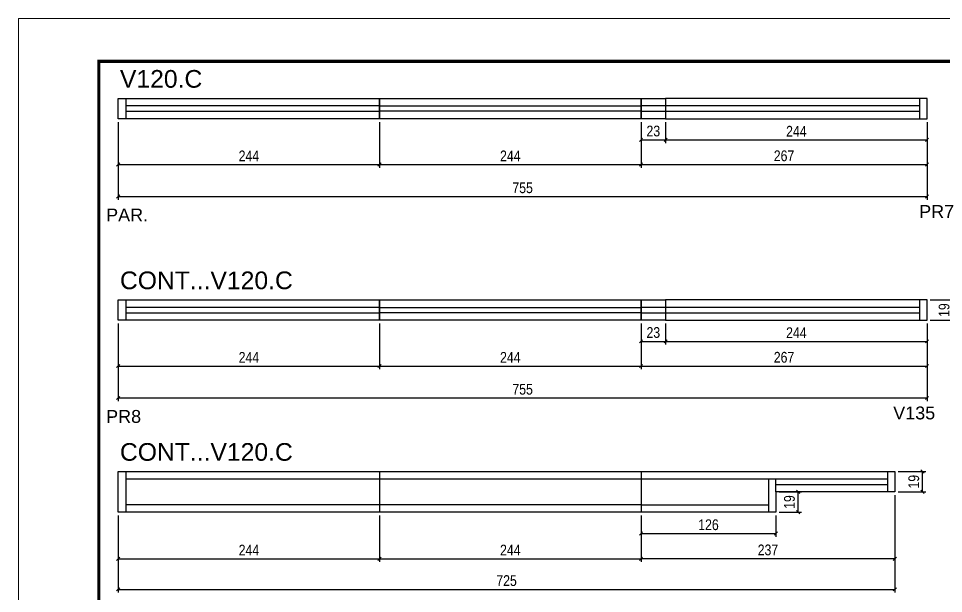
# Model space of a CAD drawing. Extents: x 2815 to 9069, y 548 to 5044.
# Drawn here: x 7584 to 8447, y 3358 to 3895 of the extents above; entities that cross this region are included whole.
import ezdxf

# ---------------------------------------------------------------- set-up
doc = ezdxf.new("R2010")
doc.units = 0
doc.linetypes.add('DASHED', pattern=[0.75, 0.5, -0.25])
for name, color, linetype in [('5', 5, 'Continuous'), ('COTA', 241, 'Continuous'), ('Cotas', 1, 'Continuous'), ('NOMENCLATURA', 7, 'Continuous'), ('Painéis', 200, 'Continuous'), ('SARR_2.2x7', 40, 'Continuous')]:
    doc.layers.add(name, color=color, linetype=linetype)
for name, color, linetype, lineweight in [('Folhas', 255, 'Continuous', 9), ('Romaneio', 3, 'Continuous', 13), ('SARRAFO DE PRESSAO', 251, 'DASHED', 9)]:
    doc.layers.add(name, color=color, linetype=linetype, lineweight=lineweight)
doc.styles.add('COTA TECNICA-50', font='techl___.ttf', dxfattribs={"height": 10})
doc.styles.get("Standard").update_dxf_attribs({"font": 'arial.ttf'})
doc.dimstyles.new('COTA PAINEL-50', dxfattribs={"dimtxt": 10, "dimasz": 3, "dimexe": 3, "dimexo": 3, "dimgap": 3, "dimtad": 1, "dimdec": 1, "dimzin": 12, "dimdsep": 46, "dimtxsty": 'COTA TECNICA-50', "dimblk1": 'OBLIQUE', "dimblk2": 'OBLIQUE', "dimsah": 1, "dimcen": 0.9, "dimclrd": 4, "dimclre": 4, "dimclrt": 240, "dimadec": 1, "dimazin": 3, "dimtfac": 1, "dimtdec": 1, "dimtmove": 0, "dimatfit": 3, "dimfxl": 1, "dimtolj": 1, "dimtzin": 12, "dimarcsym": 0})

# ---------------------------------------------------------------- blocks, each defined once
blk = doc.blocks.new('9999999999')
at = {"layer": 'Folhas'}
blk.add_lwpolyline([(98138.98, 34190.21), (99623.98, 34190.21), (99623.98, 35240.21), (98138.98, 35240.21)], close=True, dxfattribs=at)
at = {"layer": 'Folhas', "color": 30, "const_width": 3}
blk.add_lwpolyline([(98213.98, 34230.21), (99583.98, 34230.21), (99583.98, 35200.21), (98213.98, 35200.21)], close=True, dxfattribs=at)
blk = doc.blocks.new('_Oblique')
at = {"color": 0, "linetype": 'ByBlock', "lineweight": -2}
blk.add_line((-0.5, -0.5), (0.5, 0.5), dxfattribs=at)
blk = doc.blocks.new('*D575')
at = {"layer": 'COTA', "color": 4, "linetype": 'ByBlock', "lineweight": -2, "transparency": 16777216}
for p, q in [((8402.05, 3450.13), (8402.05, 3359.18)), ((7677.05, 3431.15), (7677.05, 3359.18)), ((7677.05, 3362.18), (8402.05, 3362.18))]:
    blk.add_line(p, q, dxfattribs=at)
at = {"layer": 'Defpoints', "color": 0, "linetype": 'ByBlock', "transparency": 16777216}
for p in [(8402.05, 3453.13), (7677.05, 3434.15), (8402.05, 3362.18)]:
    blk.add_point(p, dxfattribs=at)
at = {"layer": 'COTA', "color": 4, "linetype": 'ByBlock', "lineweight": -2, "transparency": 16777216, "xscale": 3, "yscale": 3, "zscale": 3, "rotation": 180}
blk.add_blockref('_Oblique', (7677.05, 3362.18), dxfattribs=at)
at = {"layer": 'COTA', "color": 4, "linetype": 'ByBlock', "lineweight": -2, "transparency": 16777216, "xscale": 3, "yscale": 3, "zscale": 3}
blk.add_blockref('_Oblique', (8402.05, 3362.18), dxfattribs=at)
at = {"layer": 'COTA', "color": 240, "linetype": 'ByBlock', "transparency": 16777216, "insert": (8039.55, 3370.29), "char_height": 10, "attachment_point": 5, "style": 'COTA TECNICA-50'}
blk.add_mtext('\\A1;725', dxfattribs=at)
blk = doc.blocks.new('*D515')
at = {"layer": 'COTA', "color": 4, "linetype": 'ByBlock', "lineweight": -2, "transparency": 16777216}
for p, q in [((7677.05, 3610.29), (7677.05, 3567.59)), ((7921.05, 3610.29), (7921.05, 3567.59)), ((7677.05, 3570.59), (7921.05, 3570.59))]:
    blk.add_line(p, q, dxfattribs=at)
at = {"layer": 'Defpoints', "color": 0, "linetype": 'ByBlock', "transparency": 16777216}
for p in [(7677.05, 3613.29), (7921.05, 3613.29), (7921.05, 3570.59)]:
    blk.add_point(p, dxfattribs=at)
at = {"layer": 'COTA', "color": 4, "linetype": 'ByBlock', "lineweight": -2, "transparency": 16777216, "xscale": 3, "yscale": 3, "zscale": 3, "rotation": 180}
blk.add_blockref('_Oblique', (7677.05, 3570.59), dxfattribs=at)
at = {"layer": 'COTA', "color": 4, "linetype": 'ByBlock', "lineweight": -2, "transparency": 16777216, "xscale": 3, "yscale": 3, "zscale": 3}
blk.add_blockref('_Oblique', (7921.05, 3570.59), dxfattribs=at)
at = {"layer": 'COTA', "color": 240, "linetype": 'ByBlock', "transparency": 16777216, "insert": (7799.05, 3578.66), "char_height": 10, "attachment_point": 5, "style": 'COTA TECNICA-50'}
blk.add_mtext('\\A1;244', dxfattribs=at)
blk = doc.blocks.new('*D516')
at = {"layer": 'COTA', "color": 4, "linetype": 'ByBlock', "lineweight": -2, "transparency": 16777216}
for p, q in [((7921.05, 3610.29), (7921.05, 3567.59)), ((8165.05, 3610.29), (8165.05, 3567.59)), ((7921.05, 3570.59), (8165.05, 3570.59))]:
    blk.add_line(p, q, dxfattribs=at)
at = {"layer": 'Defpoints', "color": 0, "linetype": 'ByBlock', "transparency": 16777216}
for p in [(7921.05, 3613.29), (8165.05, 3613.29), (8165.05, 3570.59)]:
    blk.add_point(p, dxfattribs=at)
at = {"layer": 'COTA', "color": 4, "linetype": 'ByBlock', "lineweight": -2, "transparency": 16777216, "xscale": 3, "yscale": 3, "zscale": 3, "rotation": 180}
blk.add_blockref('_Oblique', (7921.05, 3570.59), dxfattribs=at)
at = {"layer": 'COTA', "color": 4, "linetype": 'ByBlock', "lineweight": -2, "transparency": 16777216, "xscale": 3, "yscale": 3, "zscale": 3}
blk.add_blockref('_Oblique', (8165.05, 3570.59), dxfattribs=at)
at = {"layer": 'COTA', "color": 240, "linetype": 'ByBlock', "transparency": 16777216, "insert": (8043.05, 3578.66), "char_height": 10, "attachment_point": 5, "style": 'COTA TECNICA-50'}
blk.add_mtext('\\A1;244', dxfattribs=at)
blk = doc.blocks.new('*D517')
at = {"layer": 'COTA', "color": 4, "linetype": 'ByBlock', "lineweight": -2, "transparency": 16777216}
for p, q in [((8165.05, 3610.29), (8165.05, 3567.59)), ((8432.05, 3610.29), (8432.05, 3567.59)), ((8165.05, 3570.59), (8432.05, 3570.59))]:
    blk.add_line(p, q, dxfattribs=at)
at = {"layer": 'Defpoints', "color": 0, "linetype": 'ByBlock', "transparency": 16777216}
for p in [(8165.05, 3613.29), (8432.05, 3613.29), (8432.05, 3570.59)]:
    blk.add_point(p, dxfattribs=at)
at = {"layer": 'COTA', "color": 4, "linetype": 'ByBlock', "lineweight": -2, "transparency": 16777216, "xscale": 3, "yscale": 3, "zscale": 3, "rotation": 180}
blk.add_blockref('_Oblique', (8165.05, 3570.59), dxfattribs=at)
at = {"layer": 'COTA', "color": 4, "linetype": 'ByBlock', "lineweight": -2, "transparency": 16777216, "xscale": 3, "yscale": 3, "zscale": 3}
blk.add_blockref('_Oblique', (8432.05, 3570.59), dxfattribs=at)
at = {"layer": 'COTA', "color": 240, "linetype": 'ByBlock', "transparency": 16777216, "insert": (8298.55, 3578.69), "char_height": 10, "attachment_point": 5, "style": 'COTA TECNICA-50'}
blk.add_mtext('\\A1;267', dxfattribs=at)
blk = doc.blocks.new('*D518')
at = {"layer": 'COTA', "color": 4, "linetype": 'ByBlock', "lineweight": -2, "transparency": 16777216}
for p, q in [((8165.05, 3610.29), (8165.05, 3590.61)), ((8188.05, 3610.29), (8188.05, 3590.61)), ((8165.05, 3593.61), (8188.05, 3593.61))]:
    blk.add_line(p, q, dxfattribs=at)
at = {"layer": 'Defpoints', "color": 0, "linetype": 'ByBlock', "transparency": 16777216}
for p in [(8165.05, 3613.29), (8188.05, 3613.29), (8188.05, 3593.61)]:
    blk.add_point(p, dxfattribs=at)
at = {"layer": 'COTA', "color": 4, "linetype": 'ByBlock', "lineweight": -2, "transparency": 16777216, "xscale": 3, "yscale": 3, "zscale": 3}
for p, rotation in [((8165.05, 3593.61), 180.0003861496931), ((8188.05, 3593.61), 0.0003861496930601066)]:
    blk.add_blockref('_Oblique', p, dxfattribs=dict(at, rotation=rotation))
at = {"layer": 'COTA', "color": 240, "linetype": 'ByBlock', "transparency": 16777216, "insert": (8176.55, 3601.83), "char_height": 10, "attachment_point": 5, "rotation": 0.00039, "style": 'COTA TECNICA-50'}
blk.add_mtext('\\A1;23', dxfattribs=at)
blk = doc.blocks.new('*D519')
at = {"layer": 'COTA', "color": 4, "linetype": 'ByBlock', "lineweight": -2, "transparency": 16777216}
for p, q in [((8188.05, 3610.29), (8188.05, 3590.61)), ((8432.05, 3610.29), (8432.05, 3590.61)), ((8188.05, 3593.61), (8432.05, 3593.61))]:
    blk.add_line(p, q, dxfattribs=at)
at = {"layer": 'Defpoints', "color": 0, "linetype": 'ByBlock', "transparency": 16777216}
for p in [(8188.05, 3613.29), (8432.05, 3613.29), (8432.05, 3593.61)]:
    blk.add_point(p, dxfattribs=at)
at = {"layer": 'COTA', "color": 4, "linetype": 'ByBlock', "lineweight": -2, "transparency": 16777216, "xscale": 3, "yscale": 3, "zscale": 3, "rotation": 180}
blk.add_blockref('_Oblique', (8188.05, 3593.61), dxfattribs=at)
at = {"layer": 'COTA', "color": 4, "linetype": 'ByBlock', "lineweight": -2, "transparency": 16777216, "xscale": 3, "yscale": 3, "zscale": 3}
blk.add_blockref('_Oblique', (8432.05, 3593.61), dxfattribs=at)
at = {"layer": 'COTA', "color": 240, "linetype": 'ByBlock', "transparency": 16777216, "insert": (8310.05, 3601.69), "char_height": 10, "attachment_point": 5, "style": 'COTA TECNICA-50'}
blk.add_mtext('\\A1;244', dxfattribs=at)
blk = doc.blocks.new('*D520')
at = {"layer": 'COTA', "color": 4, "linetype": 'ByBlock', "lineweight": -2, "transparency": 16777216}
for p, q in [((8435.05, 3632.29), (8459.07, 3632.29)), ((8456.07, 3632.29), (8456.07, 3613.29)), ((8435.05, 3613.29), (8459.07, 3613.29))]:
    blk.add_line(p, q, dxfattribs=at)
at = {"layer": 'Defpoints', "color": 0, "linetype": 'ByBlock', "transparency": 16777216}
for p in [(8432.05, 3632.29), (8432.05, 3613.29), (8456.07, 3613.29)]:
    blk.add_point(p, dxfattribs=at)
at = {"layer": 'COTA', "color": 4, "linetype": 'ByBlock', "lineweight": -2, "transparency": 16777216, "xscale": 3, "yscale": 3, "zscale": 3}
for p, rotation in [((8456.07, 3632.29), 90), ((8456.07, 3613.29), 270)]:
    blk.add_blockref('_Oblique', p, dxfattribs=dict(at, rotation=rotation))
at = {"layer": 'COTA', "color": 240, "linetype": 'ByBlock', "transparency": 16777216, "insert": (8447.98, 3622.79), "char_height": 10, "attachment_point": 5, "rotation": 90, "style": 'COTA TECNICA-50'}
blk.add_mtext('\\A1;19', dxfattribs=at)
blk = doc.blocks.new('*D521')
at = {"layer": 'Defpoints', "color": 0, "linetype": 'ByBlock', "transparency": 16777216}
for p in [(7677.05, 3613.29), (8432.05, 3613.29), (8432.05, 3540.76)]:
    blk.add_point(p, dxfattribs=at)
at = {"layer": 'Romaneio', "color": 4, "linetype": 'ByBlock', "lineweight": -2, "transparency": 16777216}
for p, q in [((7677.05, 3610.29), (7677.05, 3537.76)), ((8432.05, 3610.29), (8432.05, 3537.76)), ((7677.05, 3540.76), (8432.05, 3540.76))]:
    blk.add_line(p, q, dxfattribs=at)
at = {"layer": 'Romaneio', "color": 4, "linetype": 'ByBlock', "lineweight": -2, "transparency": 16777216, "xscale": 3, "yscale": 3, "zscale": 3, "rotation": 180}
blk.add_blockref('_Oblique', (7677.05, 3540.76), dxfattribs=at)
at = {"layer": 'Romaneio', "color": 4, "linetype": 'ByBlock', "lineweight": -2, "transparency": 16777216, "xscale": 3, "yscale": 3, "zscale": 3}
blk.add_blockref('_Oblique', (8432.05, 3540.76), dxfattribs=at)
at = {"layer": 'Romaneio', "color": 240, "linetype": 'ByBlock', "transparency": 16777216, "insert": (8054.55, 3548.87), "char_height": 10, "attachment_point": 5, "style": 'COTA TECNICA-50'}
blk.add_mtext('\\A1;755', dxfattribs=at)
blk = doc.blocks.new('*D522')
at = {"layer": 'Defpoints', "color": 0, "linetype": 'ByBlock', "transparency": 16777216}
for p in [(8291.05, 3453.13), (8311.71, 3453.13), (8291.05, 3434.15)]:
    blk.add_point(p, dxfattribs=at)
at = {"layer": 'Romaneio', "color": 4, "linetype": 'ByBlock', "lineweight": -2, "transparency": 16777216}
for p, q in [((8294.05, 3453.13), (8314.71, 3453.13)), ((8311.71, 3434.15), (8311.71, 3453.13)), ((8294.05, 3434.15), (8314.71, 3434.15))]:
    blk.add_line(p, q, dxfattribs=at)
at = {"layer": 'Romaneio', "color": 4, "linetype": 'ByBlock', "lineweight": -2, "transparency": 16777216, "xscale": 3, "yscale": 3, "zscale": 3}
for p, rotation in [((8311.71, 3453.13), 90), ((8311.71, 3434.15), 270)]:
    blk.add_blockref('_Oblique', p, dxfattribs=dict(at, rotation=rotation))
at = {"layer": 'Romaneio', "color": 240, "linetype": 'ByBlock', "transparency": 16777216, "insert": (8303.62, 3443.64), "char_height": 10, "attachment_point": 5, "rotation": 90, "style": 'COTA TECNICA-50'}
blk.add_mtext('\\A1;19', dxfattribs=at)
blk = doc.blocks.new('*D523')
at = {"layer": 'Defpoints', "color": 0, "linetype": 'ByBlock', "transparency": 16777216}
for p in [(8402.05, 3472.13), (8427.79, 3472.13), (8402.05, 3453.13)]:
    blk.add_point(p, dxfattribs=at)
at = {"layer": 'Romaneio', "color": 4, "linetype": 'ByBlock', "lineweight": -2, "transparency": 16777216}
for p, q in [((8405.05, 3472.13), (8430.79, 3472.13)), ((8427.79, 3453.13), (8427.79, 3472.13)), ((8405.05, 3453.13), (8430.79, 3453.13))]:
    blk.add_line(p, q, dxfattribs=at)
at = {"layer": 'Romaneio', "color": 4, "linetype": 'ByBlock', "lineweight": -2, "transparency": 16777216, "xscale": 3, "yscale": 3, "zscale": 3}
for p, rotation in [((8427.79, 3472.13), 90), ((8427.79, 3453.13), 270)]:
    blk.add_blockref('_Oblique', p, dxfattribs=dict(at, rotation=rotation))
at = {"layer": 'Romaneio', "color": 240, "linetype": 'ByBlock', "transparency": 16777216, "insert": (8419.7, 3462.63), "char_height": 10, "attachment_point": 5, "rotation": 90, "style": 'COTA TECNICA-50'}
blk.add_mtext('\\A1;19', dxfattribs=at)
blk = doc.blocks.new('*D475')
at = {"layer": 'Cotas', "color": 4, "linetype": 'ByBlock', "lineweight": -2, "transparency": 16777216}
for p, q in [((7677.05, 3431.15), (7677.05, 3387.7)), ((7921.05, 3431.15), (7921.05, 3387.7)), ((7677.05, 3390.7), (7921.05, 3390.7))]:
    blk.add_line(p, q, dxfattribs=at)
at = {"layer": 'Defpoints', "color": 0, "linetype": 'ByBlock', "transparency": 16777216}
for p in [(7677.05, 3434.15), (7921.05, 3434.15), (7921.05, 3390.7)]:
    blk.add_point(p, dxfattribs=at)
at = {"layer": 'Cotas', "color": 4, "linetype": 'ByBlock', "lineweight": -2, "transparency": 16777216, "xscale": 3, "yscale": 3, "zscale": 3, "rotation": 180}
blk.add_blockref('_Oblique', (7677.05, 3390.7), dxfattribs=at)
at = {"layer": 'Cotas', "color": 4, "linetype": 'ByBlock', "lineweight": -2, "transparency": 16777216, "xscale": 3, "yscale": 3, "zscale": 3}
blk.add_blockref('_Oblique', (7921.05, 3390.7), dxfattribs=at)
at = {"layer": 'Cotas', "color": 240, "linetype": 'ByBlock', "transparency": 16777216, "insert": (7799.05, 3398.78), "char_height": 10, "attachment_point": 5, "style": 'COTA TECNICA-50'}
blk.add_mtext('\\A1;244', dxfattribs=at)
blk = doc.blocks.new('*D476')
at = {"layer": 'Cotas', "color": 4, "linetype": 'ByBlock', "lineweight": -2, "transparency": 16777216}
for p, q in [((7921.05, 3431.15), (7921.05, 3387.7)), ((8165.05, 3431.15), (8165.05, 3387.7)), ((7921.05, 3390.7), (8165.05, 3390.7))]:
    blk.add_line(p, q, dxfattribs=at)
at = {"layer": 'Defpoints', "color": 0, "linetype": 'ByBlock', "transparency": 16777216}
for p in [(7921.05, 3434.15), (8165.05, 3434.15), (8165.05, 3390.7)]:
    blk.add_point(p, dxfattribs=at)
at = {"layer": 'Cotas', "color": 4, "linetype": 'ByBlock', "lineweight": -2, "transparency": 16777216, "xscale": 3, "yscale": 3, "zscale": 3, "rotation": 180}
blk.add_blockref('_Oblique', (7921.05, 3390.7), dxfattribs=at)
at = {"layer": 'Cotas', "color": 4, "linetype": 'ByBlock', "lineweight": -2, "transparency": 16777216, "xscale": 3, "yscale": 3, "zscale": 3}
blk.add_blockref('_Oblique', (8165.05, 3390.7), dxfattribs=at)
at = {"layer": 'Cotas', "color": 240, "linetype": 'ByBlock', "transparency": 16777216, "insert": (8043.05, 3398.78), "char_height": 10, "attachment_point": 5, "style": 'COTA TECNICA-50'}
blk.add_mtext('\\A1;244', dxfattribs=at)
blk = doc.blocks.new('*D142')
at = {"layer": 'Cotas', "color": 4, "linetype": 'ByBlock', "lineweight": -2, "transparency": 16777216}
for p, q in [((8402.05, 3450.13), (8402.05, 3387.7)), ((8165.05, 3431.15), (8165.05, 3387.7)), ((8402.05, 3390.7), (8165.05, 3390.7))]:
    blk.add_line(p, q, dxfattribs=at)
at = {"layer": 'Defpoints', "color": 0, "linetype": 'ByBlock', "transparency": 16777216}
for p in [(8402.05, 3453.13), (8165.05, 3434.15), (8165.05, 3390.7)]:
    blk.add_point(p, dxfattribs=at)
at = {"layer": 'Cotas', "color": 4, "linetype": 'ByBlock', "lineweight": -2, "transparency": 16777216, "xscale": 3, "yscale": 3, "zscale": 3, "rotation": 180}
blk.add_blockref('_Oblique', (8165.05, 3390.7), dxfattribs=at)
at = {"layer": 'Cotas', "color": 4, "linetype": 'ByBlock', "lineweight": -2, "transparency": 16777216, "xscale": 3, "yscale": 3, "zscale": 3}
blk.add_blockref('_Oblique', (8402.05, 3390.7), dxfattribs=at)
at = {"layer": 'Cotas', "color": 240, "linetype": 'ByBlock', "transparency": 16777216, "insert": (8283.55, 3398.92), "char_height": 10, "attachment_point": 5, "style": 'COTA TECNICA-50'}
blk.add_mtext('\\A1;237', dxfattribs=at)
blk = doc.blocks.new('*D135')
at = {"layer": 'Cotas', "color": 4, "linetype": 'ByBlock', "lineweight": -2, "transparency": 16777216}
for p, q in [((8165.05, 3431.15), (8165.05, 3411.29)), ((8291.05, 3431.15), (8291.05, 3411.29)), ((8165.05, 3414.29), (8291.05, 3414.29))]:
    blk.add_line(p, q, dxfattribs=at)
at = {"layer": 'Defpoints', "color": 0, "linetype": 'ByBlock', "transparency": 16777216}
for p in [(8165.05, 3434.15), (8291.05, 3434.15), (8291.05, 3414.29)]:
    blk.add_point(p, dxfattribs=at)
at = {"layer": 'Cotas', "color": 4, "linetype": 'ByBlock', "lineweight": -2, "transparency": 16777216, "xscale": 3, "yscale": 3, "zscale": 3, "rotation": 180}
blk.add_blockref('_Oblique', (8165.05, 3414.29), dxfattribs=at)
at = {"layer": 'Cotas', "color": 4, "linetype": 'ByBlock', "lineweight": -2, "transparency": 16777216, "xscale": 3, "yscale": 3, "zscale": 3}
blk.add_blockref('_Oblique', (8291.05, 3414.29), dxfattribs=at)
at = {"layer": 'Cotas', "color": 240, "linetype": 'ByBlock', "transparency": 16777216, "insert": (8228.05, 3422.4), "char_height": 10, "attachment_point": 5, "style": 'COTA TECNICA-50'}
blk.add_mtext('\\A1;126', dxfattribs=at)
blk = doc.blocks.new('*D422')
at = {"layer": 'COTA', "color": 4, "linetype": 'ByBlock', "lineweight": -2, "transparency": 16777216}
for p, q in [((7677.05, 3798.32), (7677.05, 3755.62)), ((7921.05, 3798.32), (7921.05, 3755.62)), ((7677.05, 3758.62), (7921.05, 3758.62))]:
    blk.add_line(p, q, dxfattribs=at)
at = {"layer": 'Defpoints', "color": 0, "linetype": 'ByBlock', "transparency": 16777216}
for p in [(7677.05, 3801.32), (7921.05, 3801.32), (7921.05, 3758.62)]:
    blk.add_point(p, dxfattribs=at)
at = {"layer": 'COTA', "color": 4, "linetype": 'ByBlock', "lineweight": -2, "transparency": 16777216, "xscale": 3, "yscale": 3, "zscale": 3, "rotation": 180}
blk.add_blockref('_Oblique', (7677.05, 3758.62), dxfattribs=at)
at = {"layer": 'COTA', "color": 4, "linetype": 'ByBlock', "lineweight": -2, "transparency": 16777216, "xscale": 3, "yscale": 3, "zscale": 3}
blk.add_blockref('_Oblique', (7921.05, 3758.62), dxfattribs=at)
at = {"layer": 'COTA', "color": 240, "linetype": 'ByBlock', "transparency": 16777216, "insert": (7799.05, 3766.69), "char_height": 10, "attachment_point": 5, "style": 'COTA TECNICA-50'}
blk.add_mtext('\\A1;244', dxfattribs=at)
blk = doc.blocks.new('*D423')
at = {"layer": 'COTA', "color": 4, "linetype": 'ByBlock', "lineweight": -2, "transparency": 16777216}
for p, q in [((7921.05, 3798.32), (7921.05, 3755.62)), ((8165.05, 3798.32), (8165.05, 3755.62)), ((7921.05, 3758.62), (8165.05, 3758.62))]:
    blk.add_line(p, q, dxfattribs=at)
at = {"layer": 'Defpoints', "color": 0, "linetype": 'ByBlock', "transparency": 16777216}
for p in [(7921.05, 3801.32), (8165.05, 3801.32), (8165.05, 3758.62)]:
    blk.add_point(p, dxfattribs=at)
at = {"layer": 'COTA', "color": 4, "linetype": 'ByBlock', "lineweight": -2, "transparency": 16777216, "xscale": 3, "yscale": 3, "zscale": 3, "rotation": 180}
blk.add_blockref('_Oblique', (7921.05, 3758.62), dxfattribs=at)
at = {"layer": 'COTA', "color": 4, "linetype": 'ByBlock', "lineweight": -2, "transparency": 16777216, "xscale": 3, "yscale": 3, "zscale": 3}
blk.add_blockref('_Oblique', (8165.05, 3758.62), dxfattribs=at)
at = {"layer": 'COTA', "color": 240, "linetype": 'ByBlock', "transparency": 16777216, "insert": (8043.05, 3766.69), "char_height": 10, "attachment_point": 5, "style": 'COTA TECNICA-50'}
blk.add_mtext('\\A1;244', dxfattribs=at)
blk = doc.blocks.new('*D424')
at = {"layer": 'COTA', "color": 4, "linetype": 'ByBlock', "lineweight": -2, "transparency": 16777216}
for p, q in [((8165.05, 3798.32), (8165.05, 3755.62)), ((8432.05, 3798.32), (8432.05, 3755.62)), ((8165.05, 3758.62), (8432.05, 3758.62))]:
    blk.add_line(p, q, dxfattribs=at)
at = {"layer": 'Defpoints', "color": 0, "linetype": 'ByBlock', "transparency": 16777216}
for p in [(8165.05, 3801.32), (8432.05, 3801.32), (8432.05, 3758.62)]:
    blk.add_point(p, dxfattribs=at)
at = {"layer": 'COTA', "color": 4, "linetype": 'ByBlock', "lineweight": -2, "transparency": 16777216, "xscale": 3, "yscale": 3, "zscale": 3, "rotation": 180}
blk.add_blockref('_Oblique', (8165.05, 3758.62), dxfattribs=at)
at = {"layer": 'COTA', "color": 4, "linetype": 'ByBlock', "lineweight": -2, "transparency": 16777216, "xscale": 3, "yscale": 3, "zscale": 3}
blk.add_blockref('_Oblique', (8432.05, 3758.62), dxfattribs=at)
at = {"layer": 'COTA', "color": 240, "linetype": 'ByBlock', "transparency": 16777216, "insert": (8298.55, 3766.72), "char_height": 10, "attachment_point": 5, "style": 'COTA TECNICA-50'}
blk.add_mtext('\\A1;267', dxfattribs=at)
blk = doc.blocks.new('*D425')
at = {"layer": 'COTA', "color": 4, "linetype": 'ByBlock', "lineweight": -2, "transparency": 16777216}
for p, q in [((8165.05, 3798.32), (8165.05, 3778.64)), ((8188.05, 3798.32), (8188.05, 3778.64)), ((8165.05, 3781.64), (8188.05, 3781.64))]:
    blk.add_line(p, q, dxfattribs=at)
at = {"layer": 'Defpoints', "color": 0, "linetype": 'ByBlock', "transparency": 16777216}
for p in [(8165.05, 3801.32), (8188.05, 3801.32), (8188.05, 3781.64)]:
    blk.add_point(p, dxfattribs=at)
at = {"layer": 'COTA', "color": 4, "linetype": 'ByBlock', "lineweight": -2, "transparency": 16777216, "xscale": 3, "yscale": 3, "zscale": 3}
for p, rotation in [((8165.05, 3781.64), 180.0003861496931), ((8188.05, 3781.64), 0.0003861496930601066)]:
    blk.add_blockref('_Oblique', p, dxfattribs=dict(at, rotation=rotation))
at = {"layer": 'COTA', "color": 240, "linetype": 'ByBlock', "transparency": 16777216, "insert": (8176.55, 3789.86), "char_height": 10, "attachment_point": 5, "rotation": 0.00039, "style": 'COTA TECNICA-50'}
blk.add_mtext('\\A1;23', dxfattribs=at)
blk = doc.blocks.new('*D426')
at = {"layer": 'COTA', "color": 4, "linetype": 'ByBlock', "lineweight": -2, "transparency": 16777216}
for p, q in [((8188.05, 3798.32), (8188.05, 3778.64)), ((8432.05, 3798.32), (8432.05, 3778.64)), ((8188.05, 3781.64), (8432.05, 3781.64))]:
    blk.add_line(p, q, dxfattribs=at)
at = {"layer": 'Defpoints', "color": 0, "linetype": 'ByBlock', "transparency": 16777216}
for p in [(8188.05, 3801.32), (8432.05, 3801.32), (8432.05, 3781.64)]:
    blk.add_point(p, dxfattribs=at)
at = {"layer": 'COTA', "color": 4, "linetype": 'ByBlock', "lineweight": -2, "transparency": 16777216, "xscale": 3, "yscale": 3, "zscale": 3, "rotation": 180}
blk.add_blockref('_Oblique', (8188.05, 3781.64), dxfattribs=at)
at = {"layer": 'COTA', "color": 4, "linetype": 'ByBlock', "lineweight": -2, "transparency": 16777216, "xscale": 3, "yscale": 3, "zscale": 3}
blk.add_blockref('_Oblique', (8432.05, 3781.64), dxfattribs=at)
at = {"layer": 'COTA', "color": 240, "linetype": 'ByBlock', "transparency": 16777216, "insert": (8310.05, 3789.71), "char_height": 10, "attachment_point": 5, "style": 'COTA TECNICA-50'}
blk.add_mtext('\\A1;244', dxfattribs=at)
blk = doc.blocks.new('*D427')
at = {"layer": 'Defpoints', "color": 0, "linetype": 'ByBlock', "transparency": 16777216}
for p in [(7677.05, 3801.32), (8432.05, 3801.32), (8432.05, 3728.78)]:
    blk.add_point(p, dxfattribs=at)
at = {"layer": 'Romaneio', "color": 4, "linetype": 'ByBlock', "lineweight": -2, "transparency": 16777216}
for p, q in [((7677.05, 3798.32), (7677.05, 3725.78)), ((8432.05, 3798.32), (8432.05, 3725.78)), ((7677.05, 3728.78), (8432.05, 3728.78))]:
    blk.add_line(p, q, dxfattribs=at)
at = {"layer": 'Romaneio', "color": 4, "linetype": 'ByBlock', "lineweight": -2, "transparency": 16777216, "xscale": 3, "yscale": 3, "zscale": 3, "rotation": 180}
blk.add_blockref('_Oblique', (7677.05, 3728.78), dxfattribs=at)
at = {"layer": 'Romaneio', "color": 4, "linetype": 'ByBlock', "lineweight": -2, "transparency": 16777216, "xscale": 3, "yscale": 3, "zscale": 3}
blk.add_blockref('_Oblique', (8432.05, 3728.78), dxfattribs=at)
at = {"layer": 'Romaneio', "color": 240, "linetype": 'ByBlock', "transparency": 16777216, "insert": (8054.55, 3736.89), "char_height": 10, "attachment_point": 5, "style": 'COTA TECNICA-50'}
blk.add_mtext('\\A1;755', dxfattribs=at)

msp = doc.modelspace()

# ---------------------------------------------------------------- linework, layer by layer
at = {"layer": 'Painéis', "linetype": 'Continuous'}
for p, q in [((7921.05, 3472.13), (7921.05, 3434.15)), ((8165.05, 3472.13), (8165.05, 3434.15))]:
    msp.add_line(p, q, dxfattribs=at)
for points in [[(7677.05, 3820.32), (7921.05, 3820.32), (7921.05, 3801.32), (7677.05, 3801.32)], [(7921.05, 3820.32), (8165.05, 3820.32), (8165.05, 3801.32), (7921.05, 3801.32)], [(8165.05, 3820.32), (8188.05, 3820.32), (8188.05, 3801.32), (8165.05, 3801.32)], [(8188.05, 3801.32), (8432.05, 3801.32), (8432.05, 3820.32), (8188.05, 3820.32)], [(7677.05, 3632.29), (7921.05, 3632.29), (7921.05, 3613.29), (7677.05, 3613.29)], [(7921.05, 3632.29), (8165.05, 3632.29), (8165.05, 3613.29), (7921.05, 3613.29)], [(8165.05, 3632.29), (8188.05, 3632.29), (8188.05, 3613.29), (8165.05, 3613.29)], [(8188.05, 3613.29), (8432.05, 3613.29), (8432.05, 3632.29), (8188.05, 3632.29)]]:
    msp.add_lwpolyline(points, close=True, dxfattribs=at)
msp.add_lwpolyline([(7677.05, 3472.13), (8402.05, 3472.13), (8402.05, 3453.13), (8291.05, 3453.13), (8291.05, 3434.15), (7677.05, 3434.15), (7677.05, 3472.13)], dxfattribs=at)
at = {"layer": 'SARR_2.2x7', "linetype": 'Continuous'}
for p, q in [((7684.05, 3820.32), (7684.05, 3801.32)), ((8425.05, 3820.32), (8425.05, 3801.32)), ((7921.05, 3813.32), (7684.05, 3813.32)), ((7684.05, 3808.32), (7921.05, 3808.32)), ((7921.05, 3813.32), (8165.05, 3813.32)), ((8165.05, 3808.32), (7921.05, 3808.32)), ((8425.05, 3813.32), (8165.05, 3813.32)), ((8165.05, 3808.32), (8425.05, 3808.32)), ((7684.05, 3632.29), (7684.05, 3613.29)), ((8425.05, 3632.29), (8425.05, 3613.29)), ((7921.05, 3625.29), (7684.05, 3625.29)), ((7684.05, 3620.29), (7921.05, 3620.29)), ((7921.05, 3625.29), (8165.05, 3625.29)), ((8165.05, 3620.29), (7921.05, 3620.29)), ((8425.05, 3625.29), (8165.05, 3625.29)), ((8165.05, 3620.29), (8425.05, 3620.29)), ((7684.05, 3472.13), (7684.05, 3434.15)), ((8395.05, 3472.13), (8395.05, 3453.13)), ((7921.05, 3465.13), (7684.05, 3465.13)), ((8165.05, 3465.13), (7921.05, 3465.13)), ((8395.05, 3465.13), (8165.05, 3465.13)), ((8284.05, 3465.13), (8284.05, 3434.15)), ((8291.05, 3453.13), (8291.05, 3465.13)), ((8291.05, 3460.13), (8395.05, 3460.13)), ((7921.05, 3441.15), (7684.05, 3441.15)), ((8165.05, 3441.15), (7921.05, 3441.15)), ((8165.05, 3441.15), (8284.05, 3441.15))]:
    msp.add_line(p, q, dxfattribs=at)

# ---------------------------------------------------------------- block references
at = {"layer": 'SARRAFO DE PRESSAO', "color": 6, "linetype": 'ByBlock'}
msp.add_blockref('9999999999', (-90554.99, -31345.27), dxfattribs=at)

# ---------------------------------------------------------------- texts
at = {"layer": '5', "linetype": 'Continuous'}
for s, p in [('PAR.', (7665.81, 3705.58)), ('PR7', (8424.71, 3708.83)), ('V135', (8400.47, 3520.81)), ('PR8', (7665.81, 3517.55))]:
    msp.add_text(s, height=12, rotation=359.99996, dxfattribs=at).set_placement(p)
at = {"layer": 'NOMENCLATURA', "linetype": 'Continuous'}
for s, p in [('V120.C', (7678.67, 3830.34)), ('CONT...V120.C', (7678.67, 3642.31)), ('CONT...V120.C', (7678.67, 3482.16))]:
    msp.add_text(s, height=16.5, dxfattribs=at).set_placement(p)

# ---------------------------------------------------------------- dimensions: what is measured, and where the dimension line sits
at = {"layer": 'COTA', "linetype": 'ByBlock'}
for p1, p2, distance, picture, middle in [((7677.05, 3801.32), (7921.05, 3801.32), -42.7, '*D422', (7799.05, 3766.69)), ((7921.05, 3801.32), (8165.05, 3801.32), -42.7, '*D423', (8043.05, 3766.69)), ((8165.05, 3801.32), (8432.05, 3801.32), -42.7, '*D424', (8298.55, 3766.72)), ((8165.05, 3801.32), (8188.05, 3801.32), -19.68, '*D425', (8176.55, 3789.86)), ((8188.05, 3801.32), (8432.05, 3801.32), -19.68, '*D426', (8310.05, 3789.71)), ((8432.05, 3632.29), (8432.05, 3613.29), 24.03, '*D520', (8447.98, 3622.79)), ((7677.05, 3613.29), (7921.05, 3613.29), -42.7, '*D515', (7799.05, 3578.66)), ((7921.05, 3613.29), (8165.05, 3613.29), -42.7, '*D516', (8043.05, 3578.66)), ((8165.05, 3613.29), (8432.05, 3613.29), -42.7, '*D517', (8298.55, 3578.69)), ((8165.05, 3613.29), (8188.05, 3613.29), -19.68, '*D518', (8176.55, 3601.83)), ((8188.05, 3613.29), (8432.05, 3613.29), -19.68, '*D519', (8310.05, 3601.69))]:
    dim = msp.add_aligned_dim(p1=p1, p2=p2, distance=distance, dimstyle='COTA PAINEL-50', override={"dimarcsym": 1}, dxfattribs=at)
    dim.commit()
    dim.dimension.update_dxf_attribs({"geometry": picture, "text_midpoint": middle})
dim = msp.add_linear_dim(base=(8402.05, 3362.18), p1=(7677.05, 3434.15), p2=(8402.05, 3453.13), dimstyle='COTA PAINEL-50', override={"dimarcsym": 1}, dxfattribs=at)
dim.commit()
dim.dimension.update_dxf_attribs({"geometry": '*D575', "text_midpoint": (8039.55, 3370.29)})
at = {"layer": 'Cotas', "linetype": 'ByBlock'}
for base, p1, p2, picture, middle in [((8165.05, 3390.7), (8402.05, 3453.13), (8165.05, 3434.15), '*D142', (8283.55, 3398.92)), ((7921.05, 3390.7), (7677.05, 3434.15), (7921.05, 3434.15), '*D475', (7799.05, 3398.78)), ((8165.05, 3390.7), (7921.05, 3434.15), (8165.05, 3434.15), '*D476', (8043.05, 3398.78)), ((8291.05, 3414.29), (8165.05, 3434.15), (8291.05, 3434.15), '*D135', (8228.05, 3422.4))]:
    dim = msp.add_linear_dim(base=base, p1=p1, p2=p2, dimstyle='COTA PAINEL-50', override={"dimarcsym": 1}, dxfattribs=at)
    dim.commit()
    dim.dimension.update_dxf_attribs({"geometry": picture, "text_midpoint": middle})
at = {"layer": 'Romaneio', "linetype": 'ByBlock'}
for base, p1, p2, picture, middle in [((8432.05, 3728.78), (7677.05, 3801.32), (8432.05, 3801.32), '*D427', (8054.55, 3736.89)), ((8432.05, 3540.76), (7677.05, 3613.29), (8432.05, 3613.29), '*D521', (8054.55, 3548.87))]:
    dim = msp.add_linear_dim(base=base, p1=p1, p2=p2, dimstyle='COTA PAINEL-50', override={"dimarcsym": 1}, dxfattribs=at)
    dim.commit()
    dim.dimension.update_dxf_attribs({"geometry": picture, "text_midpoint": middle})
for base, p1, p2, picture, middle in [((8427.79, 3472.13), (8402.05, 3453.13), (8402.05, 3472.13), '*D523', (8419.7, 3462.63)), ((8311.71, 3453.13), (8291.05, 3434.15), (8291.05, 3453.13), '*D522', (8303.62, 3443.64))]:
    dim = msp.add_linear_dim(base=base, p1=p1, p2=p2, angle=90, dimstyle='COTA PAINEL-50', override={"dimarcsym": 1}, dxfattribs=at)
    dim.commit()
    dim.dimension.update_dxf_attribs({"geometry": picture, "text_midpoint": middle})

doc.saveas('drawing.dxf')
